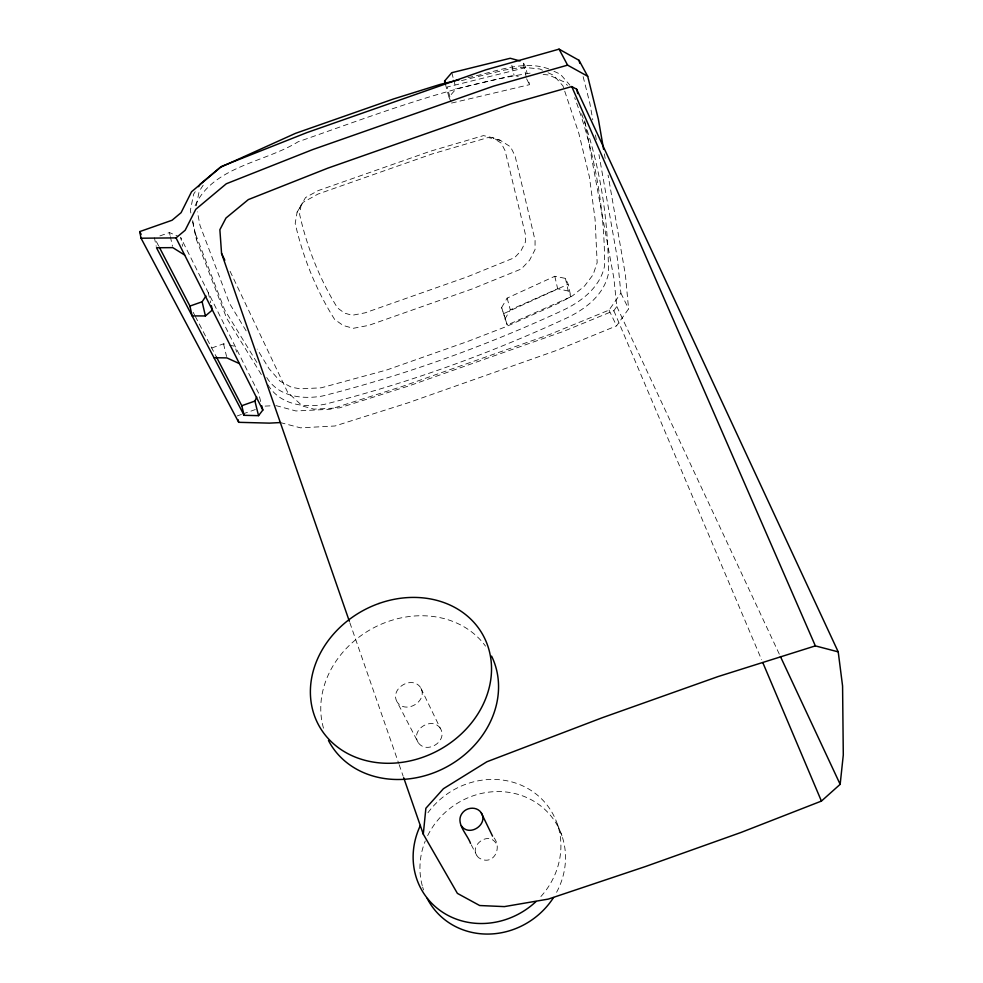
<?xml version="1.0" encoding="UTF-8"?>
<svg xmlns="http://www.w3.org/2000/svg" width="983" height="983" viewBox="0 0 983 983"><rect width="100%" height="100%" fill="white"/><g stroke="black" fill="none" stroke-linecap="round" stroke-linejoin="round"><path stroke-width="0.74" stroke-dasharray="4.92 3.69" d="M301.154 204.894L299.594 214.245A595.293 408.129 -40.1 0 0 337.55 307.986L344.529 313.086L352.135 315.297L365.049 312.84L467.343 276.813L514.637 257.62L520.978 250.825L525.426 242.076L525.377 234.249L505.09 150.743L501.244 143.137L492.79 137.743L483.476 135.605L430.247 151.259L318.037 190.665L305.541 197.558L297.099 212.193L295.195 223.46A614.35 418.291 -40.2 0 0 334.613 319.389L343.092 325.447L353.253 328.31L368.723 325.385L472.024 289.002L521.346 268.961L529.579 260.225L535.047 249.645L535.071 240.319L515.08 155.916L510.533 146.836L500.249 140.286L492.79 137.743M195.089 205.803C212.697 166.397 265.017 162.379 298.156 141.761C374.216 115.257 450.116 85.533 530.107 73.147M196.231 205.816L199.168 191.366L204.624 182.973M501.625 307.556L507.142 298.107L554.805 276.272L565.458 278.398L568.137 284.21L570.902 296.817L507.253 325.029L501.625 307.556L507.253 325.029M504.832 319.156L510.3 309.829L557.656 288.781L568.235 291.017L570.902 296.817M297.099 212.193L303.022 202.375L318.062 194.032L432.237 153.926L488.158 137.522L500.249 140.286M195.248 191.71L193.602 194.216L190.358 210.509L190.948 213.471M275.842 405.586L295.957 410.968L330.091 409.272L402.588 386.344L549.964 334.367L609.03 310.1L620.887 293.143L617.496 258.959L598.966 154.65M230.071 271.271L287.687 392.389L302.506 406.04L313.921 409.149L339.516 407.859L408.731 385.963L563.542 331.369L613.847 310.714L616.808 306.499L613.896 278.287L584.578 119.926M280.253 422.555L300.528 427.838L334.957 425.995L408.142 402.809L556.919 350.304L616.574 325.852L628.604 308.871L625.397 274.761L608.072 175.085M451.037 101.888L448.948 97.108L456.087 88.863L514.06 75.273L518.238 76.441M504.07 313.442L568.137 284.21M211.75 347.994L223.534 343.841L227.896 344.775M237.198 415.944L241.376 414.47M242.776 413.978L255.334 409.555M159.897 235.92L169.457 232.566L177.874 236.239M542.505 70.211L539.728 68.945L525.844 67.569L447.204 87.02L450.767 100.168M467.982 77.596C494.154 72.631 522.157 59.299 548.735 68.896M461.482 80.618L504.549 70.039L522.993 67.225L525.844 67.569L527.072 73.27M451.566 103.08L529.53 84.661L528.301 78.959M265.103 406.102L273.151 405.709M543.132 74.438L548.919 75.015L564.549 82.117L567.412 85.398M229.358 345.082L235.17 346.335L236.584 352.086M548.059 72.754L553.613 75.286L562.952 85.89L578.876 133.491L589.407 176.891L595.071 219.197L597.16 262.584L593.167 274.613L584.615 285.955L572.72 295.674L558.283 303.378L505.766 326.774L468.313 341.224L387.056 369.878L321.122 387.83L300.122 388.838L291.324 387.191L279.983 381.121L269.023 368.65L257.177 349.1M553.933 71.267L560.421 74.241L569.919 85.165M420.491 687.387C411.656 674.977 389.28 688.862 397.23 702.169L418.168 742.521C426.61 754.895 448.359 741.121 440.298 728.292L420.491 687.387C428.674 700.719 406.004 714.801 397.23 702.169M440.298 728.292C431.807 716.128 410.329 729.718 418.168 742.521M267.929 384.82C279.774 404.517 303.894 408.228 324.808 404.271C407.429 383.321 487.998 354.347 565.372 318.639C584.627 309.78 604.017 295.355 608.465 273.409C608.416 218.263 599.839 163.117 580.67 111.288M495.887 843.082C487.396 830.365 467.158 847.432 478.696 857.729C493.441 867.289 503.689 847.002 492.544 836.164M266.725 377.509C278.386 396.641 302.15 399.639 322.424 396.014C404.664 375.223 484.852 346.372 561.846 310.8C581.039 301.965 600.306 287.503 604.643 265.619C604.631 208.371 594.752 151.345 574.65 97.71M261.331 374.572L226.729 318.345L196.502 239.84L192.41 220.868M256.919 362.469L224.64 309.792L194.462 231.226M246.131 330.841L229.543 303.464L200.004 225.426L197.386 211.849M471.238 844.778L476.89 855.677M158.656 245.971L154.429 237.837L156.223 246.34M193.172 312.299L194.585 315.002M195.285 316.366L216.42 356.976M525.844 67.569L522.895 61.708L526.298 77.374M526.605 78.787L529.53 84.661M620.887 293.143L628.604 308.871M609.03 310.1L616.574 325.852M616.808 306.499L779.777 655.145M613.847 310.714L761.604 659.765M557.386 824.098L561.993 835.894M349.85 622.706L398.643 763.201M399.147 764.651L403.177 776.238M445.373 83.973L448.948 97.108M507.142 298.107L510.3 309.829M451.787 72.693L453.347 78.579M453.741 80.041L456.087 88.863M260.679 401.519L258.529 392.979L180.675 237.456L182.678 246.254M583.128 76.613L589.837 103.252L592.786 119.877M223.534 343.841L226.557 356.497M208.236 292.529L210.657 302.715M554.805 276.272L557.656 288.781M511.836 65.345L514.06 75.273M565.458 278.398L568.235 291.017M169.457 232.566L170.071 235.306M170.366 236.67L172.492 246.254M192.705 220.622L196.502 239.84M595.477 134.99L596.288 139.537M604.398 153.938L605.184 158.472M427.666 835.636A74.72 69.203 -36.8 0 1 527.822 798.036A74.72 69.203 -36.8 0 1 555.112 894.923M423.587 889.971A74.72 69.203 -36.8 0 1 422.665 887.071M422.26 885.658A74.72 69.203 -36.8 0 1 425.283 840.944M427.937 812.757A75.888 69.94 -35.9 0 1 535.538 793.613A75.888 69.94 -35.9 0 1 539.126 898.437M323.493 728.182A91.849 78.566 -29.2 0 1 375.174 627.031A91.849 78.566 -29.2 0 1 485.528 646.15"/><path stroke-width="1.47" d="M423.292 834.174L425.872 808.272L443.394 788.735L486.88 761.764L602.161 717.762L717.983 676.599L815.349 645.88L838.216 651.864L842.578 686.023L843.291 754.969L840.158 784.336L821.419 801.084L741.121 832.417L645.352 866.564L548.281 899.101L504.377 906.609L479.679 905.527L457.39 893.375L423.292 834.174L403.681 777.688M184.681 255.064L172.787 247.63L156.518 247.753L244.091 415.305L258.554 415.662L254.916 401.076L256.723 397.021M198.541 186.684L200.188 184.165L220.069 167.466L295.441 133.369L393.741 98.89L439.966 84.477L459.135 79.77M211.345 305.627L212.377 309.989L205.41 315.961L192.127 315.887L189.928 306.069L202.129 301.781L205.951 296.006M258.554 415.662L262.83 410.058L261.761 405.795M445.373 83.973L444.574 81.048L451.787 72.693L510.238 58.267L520.081 60.946M587.699 76.281L579.036 60.332L559.057 49.15L485.762 69.854L306.942 132.582L221.667 166.36L191.55 191.759L181.081 212.684L172.05 220.253L139.709 231.607L141.048 238.218L176.018 237.886L185.148 230.28L195.789 209.305L226.299 183.772L312.569 149.625L493.478 86.148L567.596 65.148L587.699 76.281L598.364 119.201L603.611 149.404M216.42 356.976L241.781 405.709L254.916 401.076M838.216 651.864L576.64 89.22L571.762 86.565L510.927 103.866L327.781 168.167L248.343 199.586L225.979 218.029L219.873 229.715L221.556 253.381L349.346 621.256M280.253 422.555L269.428 423.132L238.709 422.321L141.048 238.218M213.999 357.726L226.889 357.898L239.41 363.612M492.544 836.164L481.166 812.671C477.074 806.613 467.687 806.982 463.042 812.179C453.974 822.255 467.306 834.063 470.525 843.414M461.346 825.708C469.063 837.467 488.87 824.418 481.166 812.671M559.057 49.15L567.596 65.148M139.709 231.607L141.134 234.31M159.307 247.212L190.358 306.88M176.018 237.886L262.83 410.058M221.556 253.381L224.824 260.262M780.428 656.533L840.158 784.336M444.574 81.048L445.631 83.444M571.762 86.565L815.349 645.88M762.796 662.591L821.419 801.084M576.64 89.22L577.783 93.606M579.036 60.332L579.786 63.293M241.781 405.709L244.091 415.305M238.107 419.778L238.709 422.321M202.129 301.781L205.41 315.961M536.03 901.546A75.888 69.94 -35.9 0 1 442.497 912.163A75.888 69.94 -35.9 0 1 420.405 825.425M553.515 897.565A74.72 69.203 -36.8 0 1 487.924 934.071A74.72 69.203 -36.8 0 1 427.2 898.45M491.574 656.091A91.849 78.554 -29.1 0 1 444.992 767.797A91.849 78.554 -29.1 0 1 328.469 740.506M378.946 603.488A93.655 79.377 -28.8 0 0 312.324 708.546A93.655 79.377 -28.8 0 0 423.071 757.18A93.655 79.39 -28.8 0 0 487.9 646.273A93.655 79.377 -28.8 0 0 378.946 603.488"/></g></svg>
